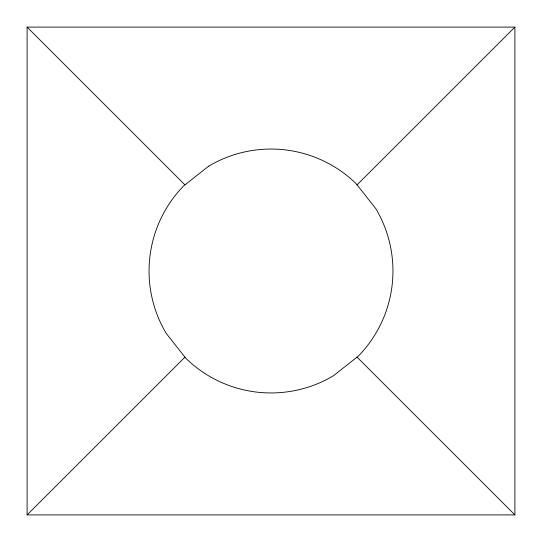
<?xml version="1.0" encoding="UTF-8"?>
<svg xmlns="http://www.w3.org/2000/svg" width="542" height="542" viewBox="0 0 542 542"><rect width="100%" height="100%" fill="white"/><g stroke="black" fill="none" stroke-linecap="round" stroke-linejoin="round"><path stroke-width="0.81" d="M27.1 514.9L27.1 27.1L514.9 27.1L514.9 514.9L27.1 514.9L184.917 357.158M514.9 27.1L357.083 184.842M27.1 27.1L184.917 184.842M514.9 514.9L357.083 357.158M208.568 166.245L183.582 185.967A121.95 121.95 0 0 0 166.245 333.432L185.967 358.418A121.95 121.95 0 0 0 333.432 375.755L358.418 356.033A121.95 121.95 0 0 0 375.755 208.568L356.033 183.582A121.95 121.95 0 0 0 208.568 166.245"/></g></svg>
